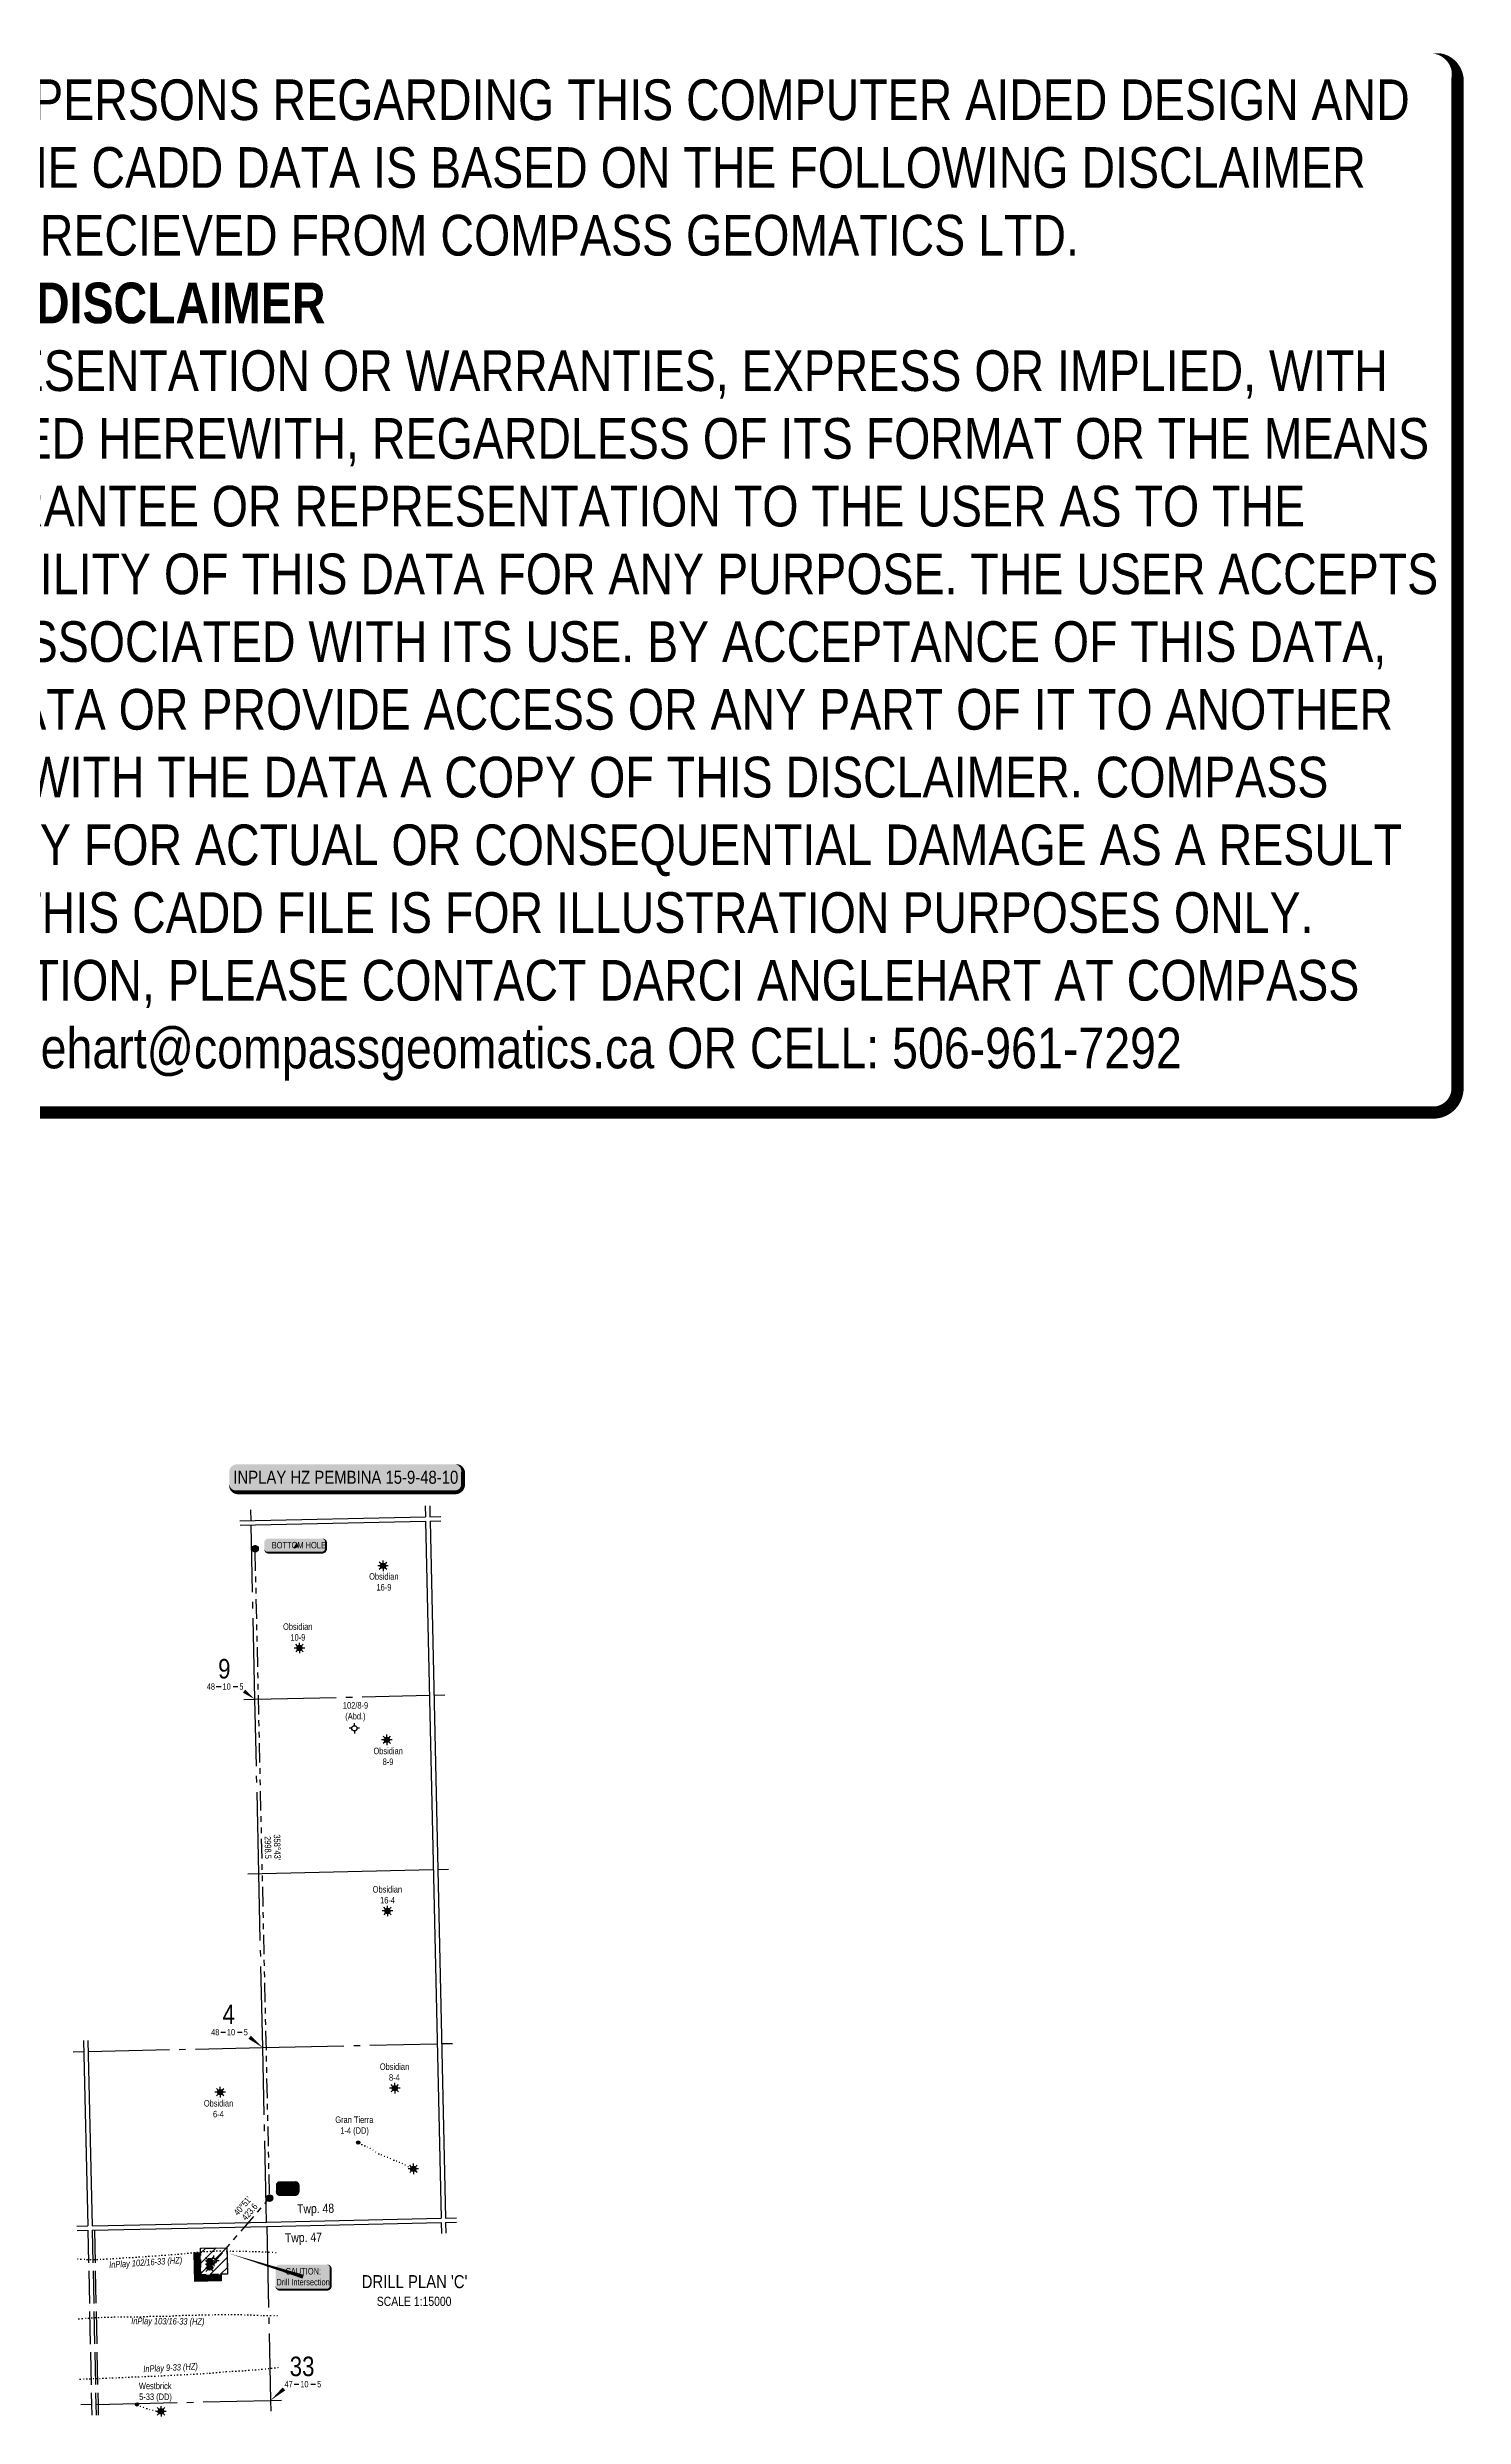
# Model space of a CAD drawing. Extents: x 605887 to 611946, y 5883916 to 5888528.
# Drawn here: x 609766 to 611946, y 5883927 to 5887571 of the extents above; entities that cross this region are included whole.
import ezdxf
from ezdxf.enums import TextEntityAlignment as Align

# ---------------------------------------------------------------- set-up
doc = ezdxf.new("R2010")
doc.units = 0
doc.header["$LTSCALE"] = 5
for name, pattern in [('foc-ACCESSROAD', [3.75, 2.5, -1.25]), ('foc-DOT', [1, 0.2, -0.8]), ('foc-DRILLPATH', [14.75, 6, -1.75, 1.75, -1.75, 1.75, -1.75]), ('foc-QUARTERLINE', [33, 25, -3, 2, -3]), ('foc-UNSURVEYED', [12.5, 10, -2.5])]:
    doc.linetypes.add(name, pattern=pattern)
doc.layers.get('Defpoints').update_dxf_attribs({"color": 9})
for name, color, linetype in [('10', 1, 'Continuous'), ('9', 3, 'Continuous'), ('AS-DRILL-T', 8, 'Continuous'), ('C-WS', 13, 'foc-ACCESSROAD'), ('CG-NOTES', 7, 'Continuous'), ('D-TXT', 6, 'Continuous'), ('DETAIL-HZ-Existing', 8, 'foc-DOT'), ('DETAIL-T', 7, 'Continuous'), ('DRILL-T', 8, 'Continuous'), ('F-WS-S', 8, 'Continuous'), ('L-BD', 7, 'Continuous'), ('L-MON', 1, 'Continuous'), ('L-QSEC', 8, 'foc-QUARTERLINE'), ('L-SEC', 7, 'Continuous'), ('L-SECLBL', 7, 'Continuous'), ('L-USEC', 7, 'foc-UNSURVEYED'), ('P-PDRILLPATH', 12, 'foc-DRILLPATH'), ('P-PROPOSED', 10, 'Continuous'), ('P-PROPOSED-H', 21, 'Continuous')]:
    doc.layers.add(name, color=color, linetype=linetype)
doc.layers.add('DISCLAIMER', color=7, linetype='Continuous', plot=False)
doc.layers.add('P-PROPOSED-EXISTING-H', color=7, linetype='Continuous', true_color=0xffeebd)
doc.styles.add('80', font='ARIALN.TTF', dxfattribs={"height": 10})
doc.styles.add('80CG', font='ARIALN.TTF', dxfattribs={"height": 10})
doc.styles.add('80L', font='ARIALN.TTF', dxfattribs={"height": 10})
doc.styles.add('SIMPLEX', font='ARIALN.TTF')
doc.styles.get("Standard").update_dxf_attribs({"font": 'ARIALN.TTF'})

# ---------------------------------------------------------------- blocks, each defined once
blk = doc.blocks.new('*U505')
h = blk.add_hatch(color=255)
edge = h.paths.add_edge_path()
edge.add_line((-84, -11.5), (84, -11.5))
edge.add_arc((84, -5.5), 6, 270, 360)
edge.add_line((90, -5.5), (90, 4))
edge.add_arc((84, 4), 6, 0, 90)
edge.add_line((84, 10), (-84, 10))
edge.add_arc((-84, 4), 6, 90, 180)
edge.add_line((-90, 4), (-90, -5.5))
edge.add_arc((-84, -5.5), 6, 180, 270)
at = {"color": 14, "flags": 128}
blk.add_lwpolyline([(-84, -11.5, 3, 3, 0), (84, -11.5, 3, 3, 0.414214), (90, -5.5, 3, 3, 0), (90, 4, 3, 0, 0.414214), (84, 10, 0, 0, 0), (-84, 10, 0, 0, 0.414214), (-90, 4, 0, 0, 0), (-90, -5.5, 0, 3, 0.414214)], format="xyseb", close=True, dxfattribs=at)
at = {"color": 14, "style": '80'}
blk.add_attdef('DRILL_001', (-16.4, -5), '', height=10, dxfattribs=at)
blk = doc.blocks.new('L-SECLBL')
at = {"layer": '9', "color": 7}
for p, q in [((-5.1, -27.8), (-12.3, -27.8)), ((20.7, -27.8), (13.5, -27.8))]:
    blk.add_line(p, q, dxfattribs=at)
at = {"layer": '10', "color": 2, "style": 'SIMPLEX'}
blk.add_attdef('SEC', text='', height=30, dxfattribs=at).set_placement((0, 0), align=Align.MIDDLE)
at = {"layer": '10', "color": 5, "style": '80L'}
blk.add_attdef('TWP', text='', height=9.5, dxfattribs=at).set_placement((-14.4, -27.4), align=Align.MIDDLE_RIGHT)
blk.add_attdef('RGE', text='', height=9.5, dxfattribs=at).set_placement((3.6, -27.4), align=Align.MIDDLE_CENTER)
blk.add_attdef('MER', text='', height=9.5, dxfattribs=at).set_placement((23.2, -27.4), align=Align.MIDDLE_LEFT)
blk = doc.blocks.new('GABD')
for p, q in [((-0.81, 0), (-1.62, 0)), ((0, 0.81), (0, 1.62)), ((1.62, 0), (0.81, 0)), ((0, -0.81), (0, -1.62))]:
    blk.add_line(p, q)
blk.add_circle((0, 0), 0.8)
blk = doc.blocks.new('plbh')
at = {"layer": 'L-MON'}
h = blk.add_hatch(color=255, dxfattribs=at)
h.dxf.hatch_style = 1
edge = h.paths.add_edge_path()
edge.add_arc((0, 0), 1.16, 0, 360)
h = blk.add_hatch(color=256, dxfattribs=at)
h.dxf.hatch_style = 1
h.paths.add_polyline_path([(-0.96, 0, 1), (0.96, 0, 1)])
h.paths.add_polyline_path([(0.91, 0, -1), (-0.91, 0, -1)], flags=16)
h.paths.add_polyline_path([(0.45, 0, -1), (-0.45, 0, -1)], flags=0)
h = blk.add_hatch(color=256, dxfattribs=at)
h.dxf.hatch_style = 1
h.paths.add_polyline_path([(-0.45, 0, 1), (0.45, 0, 1)])
h.paths.add_polyline_path([(0.4, 0, -1), (-0.4, 0, -1)], flags=16)
at = {"layer": 'L-MON', "color": 240}
for radius in [0.96, 0.91, 0.45, 0.4]:
    blk.add_circle((0, 0), radius, dxfattribs=at)
blk = doc.blocks.new('*U504')
h = blk.add_hatch(color=254)
edge = h.paths.add_edge_path()
edge.add_line((-41.5, -11.5), (41.5, -11.5))
edge.add_arc((41.5, -5.5), 6, 270, 360)
edge.add_line((47.5, -5.5), (47.5, 4))
edge.add_arc((41.5, 4), 6, 0, 90)
edge.add_line((41.5, 10), (-41.5, 10))
edge.add_arc((-41.5, 4), 6, 90, 180)
edge.add_line((-47.5, 4), (-47.5, -5.5))
edge.add_arc((-41.5, -5.5), 6, 180, 270)
at = {"color": 1, "flags": 128}
blk.add_lwpolyline([(-41.5, -11.5, 3, 3, 0), (41.5, -11.5, 3, 3, 0.414214), (47.5, -5.5, 3, 3, 0), (47.5, 4, 3, 0, 0.414214), (41.5, 10, 0, 0, 0), (-41.5, 10, 0, 0, 0.414214), (-47.5, 4, 0, 0, 0), (-47.5, -5.5, 0, 3, 0.414214)], format="xyseb", close=True, dxfattribs=at)
blk.add_lwpolyline([(5.8, -3.4, 0, 10, 0), (0, 0, 5, 5, 0)], format="xyseb", dxfattribs=at)
at = {"color": 1, "style": '80'}
blk.add_attdef('ENTER_TEXT_001', (-36, -5), '', height=10, dxfattribs=at)
blk = doc.blocks.new('BH-Existing')
at = {"layer": 'AS-DRILL-T'}
h = blk.add_hatch(color=256, dxfattribs=at)
h.dxf.hatch_style = 1
edge = h.paths.add_edge_path()
edge.add_arc((0, 0), 0.5, 0, 360)
blk.add_circle((0, 0), 0.5, dxfattribs=at)
blk = doc.blocks.new('GAS')
h = blk.add_hatch(color=255)
h.dxf.hatch_style = 1
edge = h.paths.add_edge_path()
edge.add_arc((0, 0), 0.9, 0, 360)
for p, q in [((-0.81, 0), (-1.62, 0)), ((-0.57, 0.57), (-1.14, 1.14)), ((0, 0.81), (0, 1.62)), ((0.57, 0.57), (1.14, 1.14)), ((1.62, 0), (0.81, 0)), ((-0.57, -0.57), (-1.14, -1.14)), ((0, -0.81), (0, -1.62)), ((1.14, -1.14), (0.57, -0.57))]:
    blk.add_line(p, q)
blk.add_circle((0, 0), 0.8)
blk = doc.blocks.new('WC')
at = {"layer": 'L-MON'}
h = blk.add_hatch(color=255, dxfattribs=at)
h.dxf.hatch_style = 1
edge = h.paths.add_edge_path()
edge.add_arc((0, 0), 0.9, 0, 360)
at = {"layer": 'L-MON', "color": 240, "flags": 128}
for points in [[(-0.62, 0.5), (-1.23, 1.12)], [(0.52, 0.61), (1.13, 1.21)], [(-1.18, -1.18), (-0.56, -0.57)], [(1.16, -1.18), (0.56, -0.57)]]:
    blk.add_lwpolyline(points, dxfattribs=at)
at = {"layer": 'L-MON', "color": 240}
for radius in [0.8, 0.373]:
    blk.add_circle((0, 0), radius, dxfattribs=at)
blk = doc.blocks.new('*U503')
h = blk.add_hatch(color=254)
edge = h.paths.add_edge_path()
edge.add_line((-11.5, -11.5), (11.5, -11.5))
edge.add_arc((11.5, -5.5), 6, 270, 360)
edge.add_line((17.5, -5.5), (17.5, 4))
edge.add_arc((11.5, 4), 6, 0, 90)
edge.add_line((11.5, 10), (-11.5, 10))
edge.add_arc((-11.5, 4), 6, 90, 180)
edge.add_line((-17.5, 4), (-17.5, -5.5))
edge.add_arc((-11.5, -5.5), 6, 180, 270)
at = {"color": 1, "flags": 128}
blk.add_lwpolyline([(-11.5, -11.5, 3, 3, 0), (11.5, -11.5, 3, 3, 0.414214), (17.5, -5.5, 3, 3, 0), (17.5, 4, 3, 0, 0.414214), (11.5, 10, 0, 0, 0), (-11.5, 10, 0, 0, 0.414214), (-17.5, 4, 0, 0, 0), (-17.5, -5.5, 0, 3, 0.414214)], format="xyseb", close=True, dxfattribs=at)
blk.add_lwpolyline([(5.8, -3.4, 0, 10, 0), (0, 0, 5, 5, 0)], format="xyseb", dxfattribs=at)
at = {"color": 1, "style": '80'}
blk.add_attdef('ENTER_TEXT_001', (-36, -5), '', height=10, dxfattribs=at)
blk = doc.blocks.new('*U513')
h = blk.add_hatch(color=50)
edge = h.paths.add_edge_path()
edge.add_line((-36.5, -20), (36.5, -20))
edge.add_arc((36.5, -14), 6, 270, 360)
edge.add_line((42.5, -14), (42.5, 12.5))
edge.add_arc((36.5, 12.5), 6, 0, 90)
edge.add_line((36.5, 18.5), (-36.5, 18.5))
edge.add_arc((-36.5, 12.5), 6, 90, 180)
edge.add_line((-42.5, 12.5), (-42.5, -14))
edge.add_arc((-36.5, -14), 6, 180, 270)
at = {"color": 240, "flags": 128}
blk.add_lwpolyline([(-36.5, -20, 3, 3, 0), (36.5, -20, 3, 3, 0.414214), (42.5, -14, 3, 3, 0), (42.5, 12.5, 3, 0, 0.414214), (36.5, 18.5, 0, 0, 0), (-36.5, 18.5, 0, 0, 0.414214), (-42.5, 12.5, 0, 0, 0), (-42.5, -14, 0, 3, 0.414214)], format="xyseb", close=True, dxfattribs=at)
at = {"color": 240, "style": '80'}
blk.add_attdef('ENTER_TEXT_001', (-26.8, -4.9), '', height=10, dxfattribs=at)
blk = doc.blocks.new('Disclaimer_Legal')
at = {"layer": 'DISCLAIMER', "color": 254, "flags": 128}
blk.add_lwpolyline([(-3612.9, -1104.6, 37.5, 37.5, 0), (4096.1, -1104.6, 37.5, 37.5, 0.414214), (4171.1, -1029.6, 37.5, 37.5, 0), (4171.1, 2078.7, 37.5, 0, 0.414214), (4096.1, 2153.7, 0, 0, 0), (-3612.9, 2153.7, 0, 0, 0.414214), (-3687.9, 2078.7, 0, 0, 0), (-3687.9, -1029.6, 0, 37.5, 0.414214)], format="xyseb", close=True, dxfattribs=at)
at = {"layer": 'DISCLAIMER', "color": 254, "insert": (241.6, 533.9), "char_height": 125, "width": 7717.568, "attachment_point": 5, "style": '80'}
blk.add_mtext('NOTICE TO THE CORPORATION, PERSON &/OR PERSONS REGARDING THIS COMPUTER AIDED DESIGN AND DRAFTING (CADD) FILES. ACCEPTANCE OF THE CADD DATA IS BASED ON THE FOLLOWING DISCLAIMER WHICH COVERS ALL CADD DATA RECIEVED FROM COMPASS GEOMATICS LTD.\\P{\\fArial Narrow|b1|i0|c0|p34;DISCLAIMER}\\PCOMPASS GEOMATICS LTD. MAKES NO REPRESENTATION OR WARRANTIES, EXPRESS OR IMPLIED, WITH RESPECT TO THE REUSE OF THE DATA PROVIDED HEREWITH, REGARDLESS OF ITS FORMAT OR THE MEANS OF ITS TRANSMISSION. THERE IS NO GUARANTEE OR REPRESENTATION TO THE USER AS TO THE ACCURACY, CURRENCY, SUITABILITY OR RELIABILITY OF THIS DATA FOR ANY PURPOSE. THE USER ACCEPTS THE DATA "AS IS", AND ASSUMES ALL RISKS ASSOCIATED WITH ITS USE. BY ACCEPTANCE OF THIS DATA, THE USER AGREES NOT TO TRANSMIT THIS DATA OR PROVIDE ACCESS OR ANY PART OF IT TO ANOTHER PARTY UNLESS THE USER SHALL INCLUDE WITH THE DATA A COPY OF THIS DISCLAIMER. COMPASS GEOMATICS LTD. ASSUMES NO RESPONSIBILITY FOR ACTUAL OR CONSEQUENTIAL DAMAGE AS A RESULT OF ANY USER\'S RELIANCE ON THIS DATA. THIS CADD FILE IS FOR ILLUSTRATION PURPOSES ONLY.\\PIF YOU REQUIRE MORE ACCURATE INFORMATION, PLEASE CONTACT DARCI ANGLEHART AT COMPASS GEOMATICS LTD. VIA EMAIL: darci.anglehart@compassgeomatics.ca OR CELL: 506-961-7292', dxfattribs=at)

msp = doc.modelspace()

# ---------------------------------------------------------------- hatches: boundary and pattern name
at = {"layer": 'P-PROPOSED-EXISTING-H'}
h = msp.add_hatch(dxfattribs=at)
h.set_pattern_fill('ANSI31', color=256, scale=3.498778)
h.set_pattern_definition([(45, (28503.155, 2892.243), (-7.854980424, 7.854980424), [])])
h.paths.add_polyline_path([(610022.345, 5884186.128), (610042.654, 5884186.578), (610043.554, 5884145.964), (610002.94, 5884145.065), (610002.04, 5884185.678), (610015.643, 5884185.98)])
at = {"layer": 'P-PROPOSED-H'}
h = msp.add_hatch(color=256, dxfattribs=at)
h.dxf.hatch_style = 1
h.paths.add_polyline_path([(610033.56, 5884145.743), (610002.94, 5884145.065), (610002.195, 5884178.683), (609992.202, 5884178.461), (609993.168, 5884134.85), (610033.782, 5884135.749)])

# ---------------------------------------------------------------- linework, layer by layer
at = {"layer": 'C-WS', "flags": 128}
msp.add_lwpolyline([(610022.345, 5884186.128), (610042.654, 5884186.578), (610043.554, 5884145.964), (610002.94, 5884145.065), (610002.04, 5884185.678), (610015.643, 5884185.98), (610022.345, 5884186.128)], close=True, dxfattribs=at)
at = {"layer": 'DETAIL-HZ-Existing', "flags": 128}
for points in [[(610329.562, 5884307.83), (610329.325, 5884308.001), (610328.791, 5884308.449), (610328.292, 5884308.842), (610327.778, 5884309.013), (610327.306, 5884308.943), (610326.9, 5884308.787), (610326.627, 5884308.474), (610326.433, 5884308.06), (610326.161, 5884307.68), (610325.806, 5884307.465), (610325.739, 5884307.467), (610325.709, 5884307.473), (610325.669, 5884307.486), (610325.608, 5884307.514), (610325.517, 5884307.566), (610325.392, 5884307.643), (610325.246, 5884307.753), (610325.082, 5884307.906), (610324.878, 5884308.111), (610324.619, 5884308.366), (610324.322, 5884308.652), (610324.009, 5884308.955), (610323.681, 5884309.275), (610323.334, 5884309.604), (610322.96, 5884309.932), (610322.539, 5884310.273), (610322.064, 5884310.632), (610321.552, 5884311.008), (610321.027, 5884311.383), (610320.474, 5884311.784), (610319.905, 5884312.188), (610319.289, 5884312.591), (610318.613, 5884312.992), (610317.874, 5884313.392), (610317.072, 5884313.801), (610316.219, 5884314.215), (610315.336, 5884314.636), (610314.419, 5884315.069), (610313.473, 5884315.497), (610312.503, 5884315.926), (610311.503, 5884316.364), (610310.469, 5884316.827), (610309.353, 5884317.342), (610308.272, 5884317.835), (610307.124, 5884318.332), (610305.986, 5884318.814), (610304.856, 5884319.258), (610303.734, 5884319.637), (610302.599, 5884319.971), (610301.474, 5884320.33), (610300.382, 5884320.739), (610299.321, 5884321.192), (610298.273, 5884321.695), (610297.204, 5884322.248), (610296.131, 5884322.8), (610294.029, 5884323.75), (610292.987, 5884324.15), (610291.921, 5884324.523), (610290.827, 5884324.872), (610289.708, 5884325.224), (610288.583, 5884325.605), (610287.453, 5884326.02), (610286.317, 5884326.458), (610285.189, 5884326.916), (610284.091, 5884327.411), (610283.006, 5884327.924), (610281.915, 5884328.426), (610280.804, 5884328.901), (610279.686, 5884329.377), (610278.571, 5884329.878), (610277.483, 5884330.387), (610276.421, 5884330.927), (610275.387, 5884331.521), (610274.356, 5884332.151), (610273.298, 5884332.784), (610272.244, 5884333.414), (610271.212, 5884334.071), (610270.203, 5884334.745), (610269.184, 5884335.446), (610268.161, 5884336.18), (610267.137, 5884336.917), (610265.05, 5884338.254), (610262.946, 5884339.447), (610260.857, 5884340.557), (610258.676, 5884341.612), (610257.521, 5884342.143), (610255.298, 5884343.136), (610253.271, 5884344.018), (610252.382, 5884344.405), (610250.519, 5884345.256), (610248.024, 5884346.514), (610246.694, 5884347.221), (610244.639, 5884348.322)], [(609812.893, 5884169.693), (609813.398, 5884169.633), (609816.65, 5884169.288), (609819.904, 5884168.996), (609823.113, 5884168.76), (609826.348, 5884168.587), (609829.435, 5884168.465), (609832.517, 5884168.386), (609835.625, 5884168.378), (609838.7, 5884168.456), (609841.758, 5884168.58), (609844.803, 5884168.727), (609847.92, 5884168.889), (609851.041, 5884169.027), (609854.155, 5884169.156), (609857.24, 5884169.304), (609860.356, 5884169.479), (609863.477, 5884169.651), (609866.594, 5884169.823), (609869.71, 5884170.011), (609872.813, 5884170.213), (609875.883, 5884170.431), (609878.988, 5884170.662), (609882.101, 5884170.894), (609885.217, 5884171.109), (609888.334, 5884171.278), (609891.411, 5884171.422), (609894.498, 5884171.58), (609897.615, 5884171.749), (609900.732, 5884171.927), (609903.842, 5884172.119), (609906.925, 5884172.327), (609909.795, 5884172.534), (609913.117, 5884172.76), (609916.193, 5884172.964), (609919.333, 5884173.18), (609922.412, 5884173.398), (609925.541, 5884173.64), (609928.602, 5884173.897), (609931.714, 5884174.166), (609934.819, 5884174.418), (609937.935, 5884174.64), (609941.048, 5884174.838), (609944.161, 5884175.027), (609947.234, 5884175.228), (609950.307, 5884175.439), (609953.427, 5884175.65), (609956.546, 5884175.876), (609959.654, 5884176.121), (609962.749, 5884176.382), (609965.861, 5884176.654), (609968.925, 5884176.928), (609972.037, 5884177.217), (609975.078, 5884177.51), (609978.192, 5884177.789), (609981.267, 5884178.043), (609984.375, 5884178.318), (609987.472, 5884178.633), (609990.5, 5884178.947), (609993.607, 5884179.242), (609996.672, 5884179.532), (609999.792, 5884179.848), (610002.9, 5884180.146), (610005.974, 5884180.421), (610009.053, 5884180.665), (610012.203, 5884180.868), (610015.467, 5884181.02), (610018.731, 5884181.165), (610022.005, 5884181.323), (610025.269, 5884181.472), (610028.538, 5884181.564), (610031.808, 5884181.612), (610035.071, 5884181.647), (610038.338, 5884181.663), (610041.613, 5884181.635), (610044.881, 5884181.583), (610048.15, 5884181.522), (610051.422, 5884181.47), (610057.907, 5884181.336), (610061.143, 5884181.251), (610064.335, 5884181.181), (610067.564, 5884181.122), (610070.833, 5884181.05), (610074.112, 5884180.986), (610077.381, 5884180.918), (610080.65, 5884180.83), (610083.933, 5884180.748), (610087.205, 5884180.67), (610090.484, 5884180.593), (610093.751, 5884180.494), (610097.011, 5884180.363), (610100.279, 5884180.204), (610103.503, 5884180.022), (610106.762, 5884179.834), (610110.03, 5884179.659), (610113.251, 5884179.486), (610116.515, 5884179.318), (610119.793, 5884179.16), (610121.449, 5884179.085)], [(609814.861, 5884077.307), (609819.386, 5884077.604), (609825.615, 5884078.057), (609831.906, 5884078.506), (609838.205, 5884078.921), (609844.449, 5884079.255), (609850.712, 5884079.529), (609856.975, 5884079.744), (609863.229, 5884079.941), (609869.387, 5884080.09), (609875.686, 5884080.212), (609881.937, 5884080.249), (609888.218, 5884080.247), (609894.481, 5884080.172), (609900.731, 5884080.119), (609906.969, 5884080.273), (609913.265, 5884080.531), (609919.516, 5884080.859), (609925.789, 5884081.21), (609932.097, 5884081.379), (609938.356, 5884081.35), (609944.575, 5884081.33), (609950.841, 5884081.398), (609957.058, 5884081.624), (609963.365, 5884081.996), (609969.663, 5884082.425), (609975.97, 5884082.787), (609982.148, 5884082.953), (609988.385, 5884082.993), (609994.689, 5884083.065), (610001.012, 5884083.124), (610007.266, 5884083.185), (610013.527, 5884083.333), (610019.895, 5884083.513), (610026.186, 5884083.668), (610032.499, 5884083.773), (610038.759, 5884083.821), (610044.915, 5884083.763), (610051.198, 5884083.714), (610057.338, 5884083.779), (610063.585, 5884083.7), (610069.98, 5884083.534), (610076.337, 5884083.454), (610082.764, 5884083.178), (610089.154, 5884082.782), (610095.629, 5884082.494), (610101.964, 5884082.343), (610108.357, 5884082.254), (610114.737, 5884082.171), (610121.074, 5884082.083), (610123.564, 5884082.09)], [(609816.84, 5883984.374), (609818.801, 5883984.507), (609821.918, 5883984.676), (609825.039, 5883984.825), (609828.156, 5883984.973), (609831.237, 5883985.098), (609834.356, 5883985.206), (609837.478, 5883985.288), (609840.617, 5883985.351), (609843.74, 5883985.429), (609846.889, 5883985.519), (609847.442, 5883985.538), (609850.007, 5883985.627), (609853.101, 5883985.759), (609856.222, 5883985.911), (609859.339, 5883986.073), (609862.457, 5883986.228), (609865.578, 5883986.37), (609868.699, 5883986.519), (609871.816, 5883986.647), (609874.938, 5883986.759), (609878.059, 5883986.898), (609881.176, 5883987.06), (609884.287, 5883987.212), (609887.404, 5883987.37), (609890.432, 5883987.527), (609893.456, 5883987.647), (609896.575, 5883987.729), (609899.698, 5883987.808), (609902.819, 5883987.916), (609905.94, 5883988.058), (609909.028, 5883988.2), (609912.152, 5883988.345), (609915.277, 5883988.477), (609918.354, 5883988.621), (609921.478, 5883988.77), (609924.523, 5883988.88), (609927.749, 5883988.958), (609930.985, 5883989.049), (609934.065, 5883989.204), (609937.185, 5883989.389), (609940.256, 5883989.55), (609943.344, 5883989.675), (609946.469, 5883989.793), (609949.593, 5883989.922), (609952.714, 5883990.068), (609953.98, 5883990.139), (609955.838, 5883990.25), (609958.951, 5883990.448), (609962.071, 5883990.63), (609965.151, 5883990.781), (609968.272, 5883990.94), (609971.389, 5883991.119), (609974.509, 5883991.284), (609977.63, 5883991.446), (609980.737, 5883991.621), (609983.857, 5883991.776), (609986.979, 5883991.908), (609990.096, 5883992.057), (609993.233, 5883992.223), (609996.354, 5883992.378), (609999.471, 5883992.54), (610002.588, 5883992.712), (610005.748, 5883992.918), (610008.863, 5883993.163), (610011.972, 5883993.412), (610015.083, 5883993.68), (610018.354, 5883993.959), (610021.473, 5883994.218), (610024.681, 5883994.501), (610027.944, 5883994.82), (610031.205, 5883995.142), (610034.312, 5883995.437), (610037.417, 5883995.729), (610040.598, 5883995.995), (610043.701, 5883996.197), (610046.965, 5883996.375), (610050.075, 5883996.547), (610053.195, 5883996.729), (610056.449, 5883996.894), (610059.553, 5883997.046), (610062.667, 5883997.204), (610065.921, 5883997.373), (610069.191, 5883997.561), (610072.46, 5883997.79), (610075.559, 5883998.031), (610078.661, 5883998.276), (610081.923, 5883998.531), (610085.108, 5883998.795), (610088.369, 5883999.067), (610091.627, 5883999.352), (610094.881, 5883999.647), (610098.142, 5883999.962), (610101.398, 5884000.317), (610104.654, 5884000.702), (610107.91, 5884001.064), (610108.71, 5884001.144)], [(610111.173, 5884001.392), (610114.427, 5884001.737), (610117.686, 5884002.102), (610120.952, 5884002.468), (610124.215, 5884002.809), (610125.291, 5884002.902)], [(609941.22, 5883934.85), (609940.959, 5883934.721), (609940.565, 5883934.599), (609940.284, 5883934.356), (609939.762, 5883933.964), (609939.083, 5883933.629), (609938.464, 5883933.428), (609937.796, 5883933.46), (609937.233, 5883933.284), (609936.836, 5883933.029), (609936.436, 5883933.03), (609935.802, 5883933.043), (609935.245, 5883933.044), (609934.852, 5883933.181), (609934.779, 5883933.44), (609935.049, 5883933.606), (609935.349, 5883933.629), (609935.46, 5883933.712), (609935.425, 5883933.778), (609935.465, 5883933.815), (609935.474, 5883933.825), (609935.494, 5883933.843), (609935.503, 5883933.866), (609935.493, 5883933.906), (609935.465, 5883933.952), (609935.42, 5883934.004), (609935.356, 5883934.063), (609935.254, 5883934.131), (609935.082, 5883934.21), (609934.887, 5883934.293), (609934.642, 5883934.387), (609934.383, 5883934.485), (609934.084, 5883934.588), (609933.687, 5883934.736), (609933.236, 5883934.909), (609932.792, 5883935.083), (609932.318, 5883935.266), (609931.811, 5883935.451), (609931.186, 5883935.637), (609930.579, 5883935.801), (609929.945, 5883935.973), (609929.301, 5883936.139), (609928.574, 5883936.303), (609927.894, 5883936.448), (609927.12, 5883936.621), (609926.413, 5883936.785), (609925.638, 5883936.991), (609924.94, 5883937.196), (609924.158, 5883937.432), (609923.453, 5883937.66), (609922.754, 5883937.911), (609922.068, 5883938.189), (609921.317, 5883938.513), (609920.56, 5883938.829), (609919.79, 5883939.129), (609918.359, 5883939.604), (609917.546, 5883939.853), (609916.727, 5883940.098), (609915.992, 5883940.332), (609915.192, 5883940.617), (609914.493, 5883940.879), (609913.747, 5883941.149), (609913.035, 5883941.376), (609912.417, 5883941.569), (609911.748, 5883941.795), (609911.099, 5883942.04), (609909.899, 5883942.514), (609906.909, 5883943.968), (609905.26, 5883944.968), (609904.307, 5883945.534)]]:
    msp.add_lwpolyline(points, dxfattribs=at)
at = {"layer": 'L-QSEC'}
for p, q in [((610079.723, 5885304.972), (610079.35, 5885321.627)), ((610079.877, 5885298.071), (610079.873, 5885298.269)), ((610085.795, 5885030.122), (610079.877, 5885298.071)), ((610068.806, 5885029.729), (610085.795, 5885030.122)), ((610085.795, 5885030.122), (610354.181, 5885036.33)), ((610091.708, 5884762.369), (610085.795, 5885030.122)), ((610354.181, 5885036.33), (610354.419, 5885036.334)), ((610361.122, 5885036.471), (610377.778, 5885036.811)), ((610097.729, 5884494.416), (610091.708, 5884762.369)), ((609805.827, 5884488.001), (609822.493, 5884488.368)), ((609829.195, 5884488.515), (610097.729, 5884494.416)), ((610097.729, 5884494.416), (610366.375, 5884500.32)), ((610103.757, 5884226.13), (610097.729, 5884494.416)), ((610373.077, 5884500.467), (610389.733, 5884500.833)), ((610103.905, 5884219.428), (610109.8, 5883951.621)), ((609834.333, 5883945.462), (609817.677, 5883945.081)), ((609841.035, 5883945.612), (610109.8, 5883951.621)), ((610109.8, 5883951.621), (610126.401, 5883951.992)), ((610109.8, 5883951.621), (610110.166, 5883934.965))]:
    msp.add_line(p, q, dxfattribs=at)
at = {"layer": 'L-SEC'}
for p, q in [((610347.923, 5885327.566), (610348.295, 5885310.91)), ((610354.626, 5885327.714), (610354.997, 5885311.058)), ((610354.997, 5885311.058), (610371.653, 5885311.426)), ((610062.734, 5885304.596), (610348.295, 5885310.91)), ((610062.884, 5885297.894), (610348.444, 5885304.207)), ((610348.444, 5885304.207), (610372.358, 5884232.057)), ((610355.147, 5885304.356), (610371.803, 5885304.724)), ((610355.147, 5885304.356), (610379.061, 5884232.205)), ((610074.723, 5884761.816), (610360.401, 5884768.132)), ((610367.104, 5884768.281), (610383.76, 5884768.649)), ((609822.114, 5884505.357), (609828.478, 5884220.032)), ((609828.816, 5884505.504), (609835.18, 5884220.18)), ((609811.809, 5884219.667), (609828.478, 5884220.032)), ((609835.18, 5884220.18), (610103.648, 5884226.128)), ((609835.33, 5884213.478), (610103.905, 5884219.428)), ((610103.648, 5884226.128), (610372.358, 5884232.057)), ((610103.905, 5884219.428), (610372.508, 5884225.355)), ((610372.508, 5884225.355), (610372.879, 5884208.699)), ((610379.061, 5884232.205), (610395.717, 5884232.573)), ((610379.21, 5884225.503), (610395.866, 5884225.87)), ((610379.21, 5884225.503), (610379.582, 5884208.847)), ((609811.958, 5884212.964), (609828.627, 5884213.33))]:
    msp.add_line(p, q, dxfattribs=at)
at = {"layer": 'L-SECLBL', "flags": 128}
for points in [[(610085.795, 5885030.122, 0, 5.998, 0), (610068.992, 5885042.765, 0, 0, 0)], [(610097.729, 5884494.416, 0, 5.998, 0), (610077.579, 5884510.307, 0, 0, 0)], [(610109.8, 5883951.621, 0, 5.998, 0), (610130.371, 5883969.434, 0, 0, 0)]]:
    msp.add_lwpolyline(points, format="xyseb", dxfattribs=at)
at = {"layer": 'L-USEC'}
for p, q in [((609828.627, 5884213.33), (609834.333, 5883945.462)), ((609835.33, 5884213.472), (609841.035, 5883945.605)), ((609838.681, 5884213.544), (609844.387, 5883945.676)), ((609834.333, 5883945.462), (609834.7, 5883928.806)), ((609841.035, 5883945.61), (609841.402, 5883928.956)), ((609844.386, 5883945.684), (609844.753, 5883929.031))]:
    msp.add_line(p, q, dxfattribs=at)
at = {"layer": 'P-PDRILLPATH', "flags": 128}
msp.add_lwpolyline([(610016.076, 5884156.127), (610108.377, 5884262.893), (610086.098, 5885261.746)], dxfattribs=at)
at = {"layer": 'P-PROPOSED', "flags": 128}
msp.add_lwpolyline([(610002.04, 5884185.678), (610042.654, 5884186.578), (610043.554, 5884145.964), (610033.56, 5884145.743), (610033.782, 5884135.749), (609993.168, 5884134.85), (609992.202, 5884178.461), (610002.195, 5884178.683)], close=True, dxfattribs=at)

# ---------------------------------------------------------------- block references
at = {"layer": 'AS-DRILL-T', "xscale": 4.998005649999994, "yscale": 4.998005649999994, "zscale": 4.998005649999994}
for p in [(610244.63, 5884348.327), (609904.298, 5883945.531)]:
    msp.add_blockref('BH-Existing', p, dxfattribs=at)
at = {"layer": 'CG-NOTES', "color": 3}
ref = msp.add_blockref('*U505', (610226.117, 5885371.604), dxfattribs=dict(at, xscale=1.999202259999974, yscale=1.999202259999974, zscale=1.999202259999974))
ref.add_attrib('DRILL_001', 'INPLAY HZ PEMBINA 15-9-48-10', (610052.503, 5885361.738), dxfattribs={"layer": '0', "color": 14, "height": 19.99202, "style": '80'})
at = {"layer": 'CG-NOTES', "color": 6, "linetype": 'Continuous'}
ref = msp.add_blockref('*U513', (610159.906, 5884141.997), dxfattribs=at)
ref.add_attrib('ENTER_TEXT_001', 'CAUTION:', (610132.761, 5884145.324), dxfattribs={"layer": '0', "color": 240, "height": 10, "style": '80'})
ref.add_attrib('ENTER_TEXT_002', 'Drill Intersection', (610118.815, 5884128.657), dxfattribs={"layer": '0', "color": 240, "height": 10, "style": '80'})
at = {"layer": 'Defpoints', "xscale": 0.5, "yscale": 0.5, "zscale": 0.5}
msp.add_blockref('Disclaimer_Legal', (609850.76, 5886484.957), dxfattribs=at)
at = {"layer": 'F-WS-S', "xscale": 4.998005649999994, "yscale": 4.998005649999994, "zscale": 4.998005649999994}
for name, p in [('GAS', (610282.868, 5885235.442)), ('GAS', (610154.194, 5885109.069)), ('GABD', (610238.778, 5884985.577)), ('GAS', (610288.803, 5884967.779)), ('GAS', (610289.617, 5884704.565)), ('GAS', (610300.997, 5884431.905)), ('GAS', (610032.179, 5884425.864)), ('GAS', (610329.562, 5884307.83)), ('GABD', (610022.517, 5884166.273)), ('GAS', (609941.22, 5883934.85))]:
    msp.add_blockref(name, p, dxfattribs=at)
at = {"layer": 'L-BD', "linetype": 'Continuous', "xscale": 0.99960113, "yscale": 0.99960113, "zscale": 0.99960113}
msp.add_blockref('*U504', (610147.616, 5885267.26), dxfattribs=at).add_auto_attribs({'ENTER_TEXT_001': 'BOTTOM HOLE'})
at = {"layer": 'L-MON', "color": 3, "xscale": 4.998005649999994, "yscale": 4.998005649999994, "zscale": 1.666001866673312}
for p in [(610086.098, 5885261.746), (610108.377, 5884262.893)]:
    msp.add_blockref('plbh', p, dxfattribs=at)
at = {"layer": 'L-MON', "xscale": 4.998005649999994, "yscale": 4.998005649999994, "zscale": 4.998005649999994}
for p in [(610015.855, 5884166.121), (610015.965, 5884161.124), (610016.076, 5884156.127)]:
    msp.add_blockref('WC', p, dxfattribs=at)
at = {"layer": 'L-SECLBL', "xscale": 0.99960113, "yscale": 0.99960113, "zscale": 0.99960113}
for p, values in [((610038.633, 5885077.16), {'SEC': '9', 'TWP': '48', 'RGE': '10', 'MER': '5'}), ((610045.355, 5884545.451), {'SEC': '4', 'TWP': '48', 'RGE': '10', 'MER': '5'}), ((610158.298, 5884004.067), {'SEC': '33', 'TWP': '47', 'RGE': '10', 'MER': '5'})]:
    msp.add_blockref('L-SECLBL', p, dxfattribs=at).add_auto_attribs(values)

# ---------------------------------------------------------------- texts
at = {"layer": 'DETAIL-T', "color": 3, "insert": (610217.083, 5884144.417), "char_height": 19.99202, "width": 225.74412, "attachment_point": 1, "style": '80CG'}
msp.add_mtext("\\pi32.918;DRILL PLAN 'C'\\P\\pi56.145;{\\H0.7x;SCALE 1:15000}", dxfattribs=at)
at = {"layer": 'DRILL-T', "char_height": 9.99601, "attachment_point": 1, "style": '80L'}
for s, width, insert in [('\\pi-1.0906;Obsidian\\P\\pi10.232;16-9', 41.63479, (610262.559, 5885224.171)), ('\\pi-1.0906;Obsidian\\P\\pi10.232;10-9', 41.63479, (610130.124, 5885147.01)), ('\\pi-3.2475;102/8-9\\P\\pi0.40042;(Abd.)', 30.59795, (610224.391, 5885025.884)), ('\\pi-1.0906;Obsidian\\P\\pi13.031;8-9', 41.63479, (610269.289, 5884955.71)), ('\\pi-1.0906;Obsidian\\P\\pi10.255;16-4', 41.63479, (610268.103, 5884742.808)), ('\\pi-1.0906;Obsidian\\P\\pi13.054;8-4', 41.63479, (610278.992, 5884470.087)), ('\\pi-1.0906;Obsidian\\P\\pi13.031;6-4', 41.63479, (610008.218, 5884413.722)), ('\\pi2.6829;Gran Tierra\\P\\pi10.405;1-4 (DD)', 62.7713, (610206.746, 5884388.434)), ('\\pi6.3513;Westbrick\\P\\pi6.8354;5-33 (DD)', 62.7713, (609900.838, 5883979))]:
    msp.add_mtext_dynamic_manual_height_columns(s, width=width, gutter_width=50, heights=[0], dxfattribs=dict(at, insert=insert))
for s, width, insert, rotation in [('\\pi9.1634;{\\fArial Narrow|b0|i1|c0|p34;InPlay 102/16-33 (HZ)}', 129.76947, (609851.886, 5884164.595), 3.801125), ('\\pi9.1634;{\\fArial Narrow|b0|i1|c0|p34;InPlay 103/16-33 (HZ)}', 129.76947, (609886.306, 5884079.07), 359.51743), ('\\pi9.0612;{\\fArial Narrow|b0|i1|c0|p34;InPlay 9-33 (HZ)}', 100.9065, (609904.632, 5884004.539), 2.910922)]:
    msp.add_mtext_dynamic_manual_height_columns(s, width=width, gutter_width=50, heights=[0], dxfattribs=dict(at, insert=insert, rotation=rotation))
at = {"layer": 'L-BD'}
for s, rotation, p in [('2998.5', 271.277745, (610105.845, 5884802.252)), ("358%%d43'", 271.277745, (610120.086, 5884802.57)), ("40%%d51'", 49.156154, (610066.756, 5884251.05)), ('423.6', 49.156154, (610077.532, 5884241.734))]:
    msp.add_text(s, height=9.996, rotation=rotation, dxfattribs=at).set_placement(p, align=Align.MIDDLE_CENTER)

# ---------------------------------------------------------------- next in the draw order: texts
at = {"layer": 'D-TXT', "color": 3, "char_height": 13.9944, "attachment_point": 1, "rotation": 1.269087, "style": '80L', "bg_fill": 3, "box_fill_scale": 1.15, "bg_fill_color": 256, "bg_fill_true_color": 256, "bg_fill_transparency": 0}
for s, width, heights, insert in [('Twp. 48', 56.44217, [0], (610150.436, 5884253.226)), ('Twp. 47', 60.22733, [14.737], (610131.701, 5884208.693))]:
    msp.add_mtext_dynamic_manual_height_columns(s, width=width, gutter_width=47.5, heights=heights, dxfattribs=dict(at, insert=insert))

# ---------------------------------------------------------------- next in the draw order: linework, layer by layer
at = {"color": 240, "flags": 128}
msp.add_lwpolyline([(610045.425, 5884177.925, 0, 6, 0), (610159.906, 5884141.997, 0, 0, 0)], format="xyseb", dxfattribs=at)

# ---------------------------------------------------------------- next in the draw order: block references
at = {"layer": 'L-BD', "linetype": 'Continuous'}
ref = msp.add_blockref('*U503', (610135.409, 5884278.894), dxfattribs=dict(at, xscale=0.99960113, yscale=0.99960113, zscale=0.99960113))
ref.add_attrib('ENTER_TEXT_001', 'HEEL', (610120.231, 5884273.896), dxfattribs={"layer": '0', "color": 1, "height": 9.996, "style": '80'})

doc.saveas('drawing.dxf')
